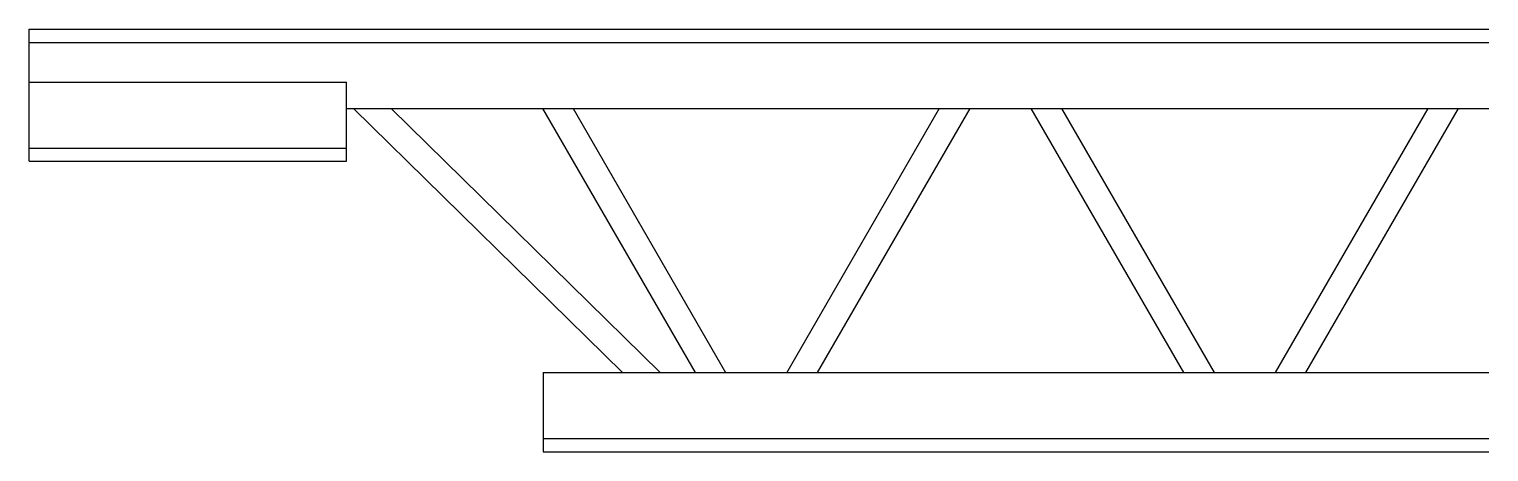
# Model space of a CAD drawing. Header units: inches. Extents: x -4 to 23.6, y -5.5 to 2.5.
import ezdxf

# ---------------------------------------------------------------- set-up
doc = ezdxf.new("R2010")
doc.units = ezdxf.units.IN
doc.header["$MEASUREMENT"] = 0

msp = doc.modelspace()

# ---------------------------------------------------------------- linework, layer by layer
for p, q in [((-4, 2.5), (23.605, 2.5)), ((-4, 0), (-4, 2.5)), ((-4, 2.25), (23.605, 2.25)), ((-4, 1.5), (2, 1.5)), ((2, 0), (2, 1.5)), ((2, 1), (23.605, 1)), ((2.134, 1), (7.221, -4)), ((2.847, 1), (7.934, -4)), ((5.707, 1), (8.594, -4)), ((6.285, 1), (9.171, -4)), ((13.213, 1), (10.326, -4)), ((13.79, 1), (10.903, -4)), ((14.945, 1), (17.832, -4)), ((15.522, 1), (18.409, -4)), ((22.45, 1), (19.564, -4)), ((23.028, 1), (20.141, -4)), ((-4, 0.25), (2, 0.25)), ((-4, 0), (2, 0)), ((5.721, -4), (23.605, -4)), ((5.721, -4), (5.721, -5.5)), ((5.721, -5.25), (23.605, -5.25)), ((5.721, -5.5), (23.605, -5.5))]:
    msp.add_line(p, q)

doc.saveas('drawing.dxf')
